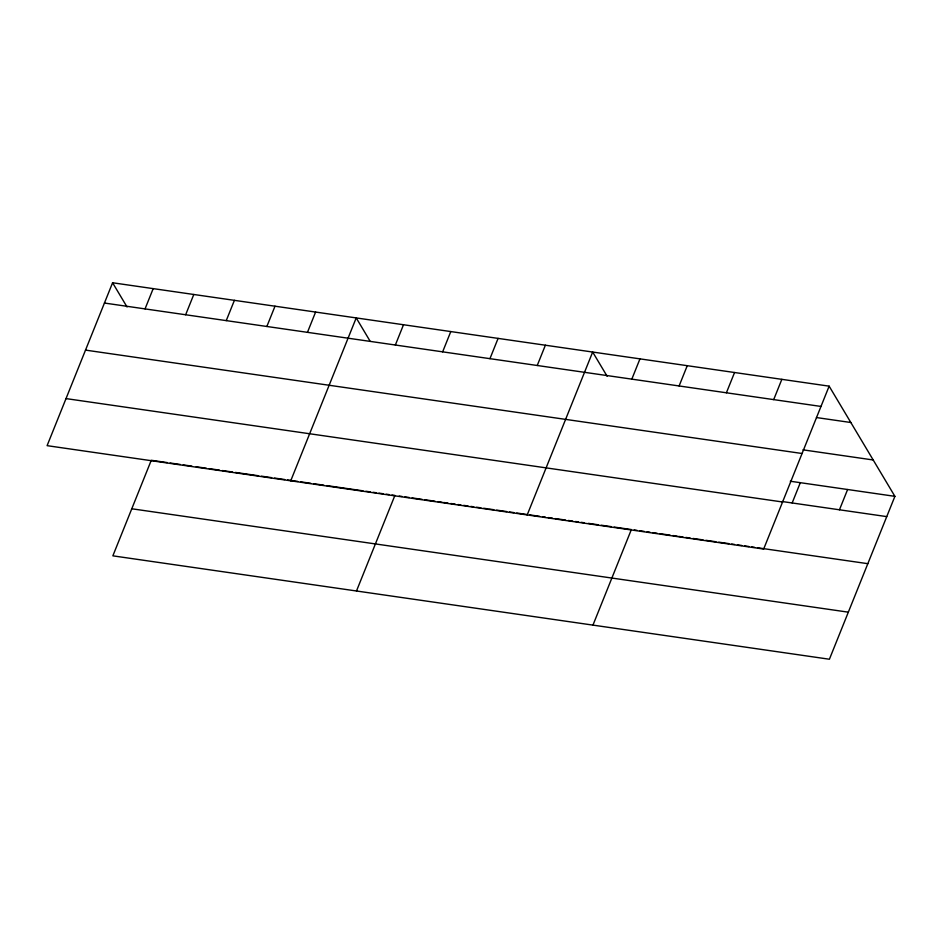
<?xml version="1.0" encoding="UTF-8"?>
<svg xmlns="http://www.w3.org/2000/svg" width="942" height="942" viewBox="0 0 942 942"><rect width="100%" height="100%" fill="white"/><g stroke="black" fill="none" stroke-linecap="round" stroke-linejoin="round"><path stroke-width="1.41" d="M112.593 282.765L47.1 445.66L763.656 549.056L829.137 386.161L112.593 282.765L127.052 306.998M145.044 308.894L153.193 288.617M185.645 314.758L193.793 294.481M226.245 320.621L234.405 300.333M266.857 326.474L275.005 306.197M307.457 332.338L315.605 312.061M290.725 480.82L356.217 317.913L369.959 340.945M395.357 345.019L403.506 324.743M442.646 351.837L450.794 331.56M356.488 590.999L394.898 495.433L392.002 495.021M489.946 358.667L498.094 338.39M537.234 365.496L545.383 345.208M527.19 514.944L592.671 352.037L607.143 376.27M631.823 379.143L639.971 358.855M679.111 385.961L687.26 365.684M592.954 625.123L631.364 529.557L614.172 527.073M726.4 392.79L734.56 372.514M773.7 399.608L781.848 379.332M792.163 502.969L800.311 482.681M839.452 509.787L847.612 489.51M829.137 386.161L894.9 496.34L829.407 659.235L112.863 555.839L151.273 460.285L167.229 462.581M104.432 303.041L820.988 406.438M816.443 417.553L850.838 422.511M802.973 449.84L873.199 459.979M85.51 350.106L802.066 453.502M790.279 481.232L894.9 496.34M782.131 501.521L886.752 516.616M66.022 398.596L782.567 501.992M170.125 463.005L180.275 464.465M183.184 464.889L191.885 466.137M196.23 466.773L206.38 468.233M209.277 468.657L219.439 470.117M222.336 470.541L232.486 472.001M235.382 472.425L258.591 475.769M261.487 476.181L271.637 477.653M274.546 478.065L284.696 479.537M287.593 479.949L297.743 481.421M300.639 481.833L310.789 483.305M313.698 483.717L323.848 485.189M326.744 485.601L363 490.829M365.896 491.253L370.253 491.877M373.15 492.301L376.046 492.713M378.955 493.137L383.3 493.761M386.208 494.185L389.105 494.597M399.208 496.057L402.069 496.469M404.93 496.881L409.24 497.506M412.101 497.918L422.134 499.366M424.995 499.778L435.027 501.226M437.9 501.639L442.198 502.263M443.635 502.475L447.933 503.087M450.794 503.499L455.092 504.123M457.965 504.535L460.826 504.947M463.688 505.359L467.997 505.984M470.859 506.396L473.72 506.808M476.593 507.22L480.891 507.844M483.752 508.256L488.05 508.88M489.487 509.092L493.785 509.704M496.658 510.117L506.69 511.565M509.551 511.977L513.849 512.601M516.722 513.013L526.755 514.462M529.616 514.874L539.648 516.322M542.51 516.734L545.383 517.146M548.244 517.57L552.542 518.182M555.415 518.595L565.447 520.043M568.309 520.455L572.606 521.079M575.48 521.491L578.341 521.903M581.202 522.315L584.075 522.739M588.373 523.352L598.405 524.8M601.267 525.212L611.299 526.66M634.237 529.969L637.098 530.381M639.959 530.805L644.269 531.418M647.13 531.83L649.992 532.242M652.865 532.666L657.163 533.278M660.024 533.69L670.056 535.138M672.929 535.551L677.227 536.175M678.652 536.387L682.962 536.999M685.823 537.423L690.121 538.035M692.994 538.447L703.026 539.896M705.888 540.308L715.92 541.756M718.781 542.168L728.814 543.616M731.687 544.029L734.548 544.452M737.409 544.865L741.719 545.477M744.58 545.901L748.878 546.513M751.751 546.925L754.613 547.337M757.474 547.761L867.829 563.681M131.786 508.774L848.33 612.17"/></g></svg>
